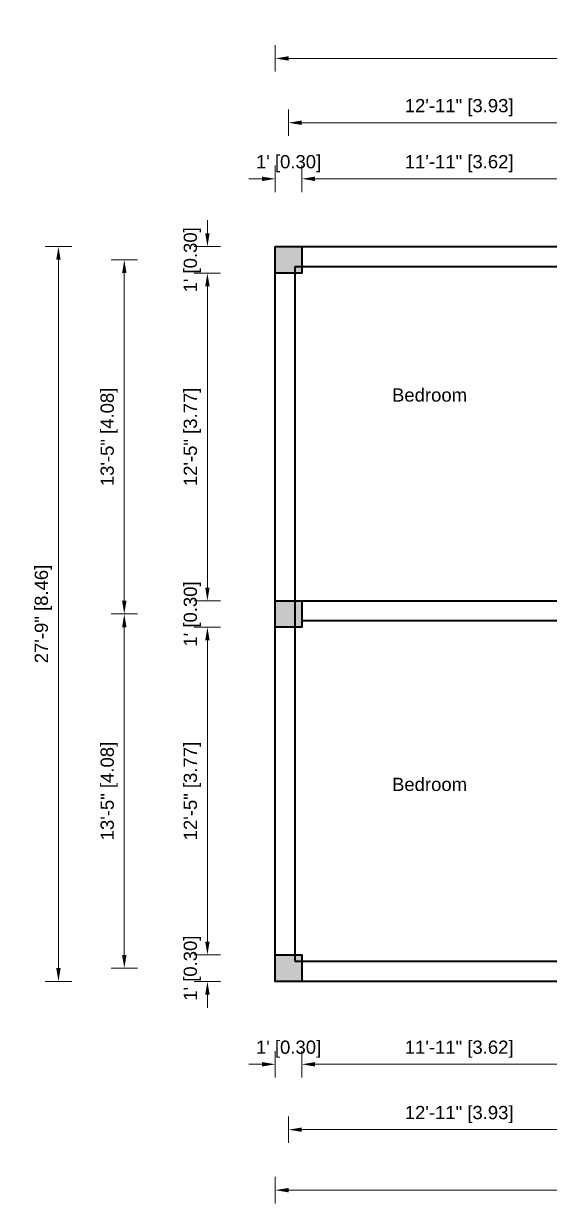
# Model space of a CAD drawing. Header units: feet. Extents: x 28652 to 66086, y -6769 to -640.
# Drawn here: x 43665 to 43903, y -1610 to -1075 of the extents above; entities that cross this region are included whole.
import ezdxf

# ---------------------------------------------------------------- set-up
doc = ezdxf.new("R2010")
doc.units = ezdxf.units.FT
doc.header["$LTSCALE"] = 50
doc.header["$MEASUREMENT"] = 0
doc.header["$PDMODE"] = 34
for name, color, linetype, lineweight in [('COLUMN', 145, 'Continuous', 40), ('DIMENSION', 142, 'Continuous', 13), ('wall', 6, 'Continuous', 40)]:
    doc.layers.add(name, color=color, linetype=linetype, lineweight=lineweight)
doc.layers.add('Hatch', color=30, linetype='Continuous')
doc.layers.add('Text', color=7, linetype='Continuous')
doc.styles.add('1@100', font='arial.ttf', dxfattribs={"height": 6})
doc.styles.add('dimension', font='arial.ttf')
doc.dimstyles.new('1@100', dxfattribs={"dimscale": 0.1, "dimtxt": 60, "dimasz": 60, "dimexe": 60, "dimexo": 0, "dimgap": 30, "dimtad": 1, "dimdec": 0, "dimzin": 0, "dimdsep": 46, "dimlunit": 4, "dimtxsty": 'dimension', "dimcen": 0, "dimclrd": 256, "dimclre": 256, "dimclrt": 256, "dimadec": 0, "dimazin": 0, "dimtfac": 1, "dimtdec": 0, "dimtix": 1, "dimtofl": 0, "dimtmove": 0, "dimatfit": 3, "dimfxl": 60, "dimfxlon": 1, "dimtfillclr": 256, "dimtolj": 1, "dimtzin": 0, "dimlwd": -1, "dimlwe": -1, "dimarcsym": 0})

# ---------------------------------------------------------------- blocks, each defined once
blk = doc.blocks.new('column')
at = {"layer": 'Hatch'}
h = blk.add_hatch(color=256, dxfattribs=at)
h.dxf.hatch_style = 1
h.paths.add_polyline_path([(5267.64, 489.18), (5279.64, 489.18), (5279.64, 501.18), (5267.64, 501.18)])
at = {"layer": 'COLUMN'}
blk.add_lwpolyline([(5267.64, 501.18), (5279.64, 501.18), (5279.64, 489.18), (5267.64, 489.18)], close=True, dxfattribs=at)
blk = doc.blocks.new('*D106')
at = {"layer": 'Defpoints', "color": 0, "transparency": 16777216}
for p in [(43747.96, -1496.94), (43778.74, -1496.94), (43778.74, -1508.94)]:
    blk.add_point(p, dxfattribs=at)
at = {"layer": 'DIMENSION', "transparency": 16777216}
for p, q in [((43747.96, -1490.94), (43747.96, -1484.94)), ((43753.96, -1496.94), (43741.96, -1496.94)), ((43753.96, -1508.94), (43741.96, -1508.94)), ((43747.96, -1514.94), (43747.96, -1520.94))]:
    blk.add_line(p, q, dxfattribs=at)
for points in [[(43746.96, -1490.94), (43748.96, -1490.94), (43747.96, -1496.94)], [(43746.96, -1514.94), (43748.96, -1514.94), (43747.96, -1508.94)]]:
    blk.add_solid(points, dxfattribs=at)
at = {"layer": 'DIMENSION', "transparency": 16777216, "insert": (43741.12, -1502.94), "char_height": 6, "attachment_point": 5, "rotation": 90, "style": 'dimension'}
blk.add_mtext("\\A1;1' [0.30]", dxfattribs=at)
blk = doc.blocks.new('*D107')
at = {"layer": 'Defpoints', "color": 0, "transparency": 16777216}
for p in [(43747.96, -1348.41), (43778.74, -1348.41), (43778.74, -1496.94)]:
    blk.add_point(p, dxfattribs=at)
at = {"layer": 'DIMENSION', "transparency": 16777216}
for p, q in [((43753.96, -1348.41), (43741.96, -1348.41)), ((43747.96, -1490.94), (43747.96, -1354.41)), ((43753.96, -1496.94), (43741.96, -1496.94))]:
    blk.add_line(p, q, dxfattribs=at)
for points in [[(43746.96, -1354.41), (43748.96, -1354.41), (43747.96, -1348.41)], [(43746.96, -1490.94), (43748.96, -1490.94), (43747.96, -1496.94)]]:
    blk.add_solid(points, dxfattribs=at)
at = {"layer": 'DIMENSION', "transparency": 16777216, "insert": (43741.12, -1422.67), "char_height": 6, "attachment_point": 5, "rotation": 90, "style": 'dimension'}
blk.add_mtext('\\A1;12\'-5" [3.77]', dxfattribs=at)
blk = doc.blocks.new('*D108')
at = {"layer": 'Defpoints', "color": 0, "transparency": 16777216}
for p in [(43747.96, -1336.41), (43778.74, -1336.41), (43778.74, -1348.41)]:
    blk.add_point(p, dxfattribs=at)
at = {"layer": 'DIMENSION', "transparency": 16777216}
for p, q in [((43747.96, -1330.41), (43747.96, -1324.41)), ((43753.96, -1336.41), (43741.96, -1336.41)), ((43753.96, -1348.41), (43741.96, -1348.41)), ((43747.96, -1354.41), (43747.96, -1360.41))]:
    blk.add_line(p, q, dxfattribs=at)
for points in [[(43746.96, -1330.41), (43748.96, -1330.41), (43747.96, -1336.41)], [(43746.96, -1354.41), (43748.96, -1354.41), (43747.96, -1348.41)]]:
    blk.add_solid(points, dxfattribs=at)
at = {"layer": 'DIMENSION', "transparency": 16777216, "insert": (43741.12, -1342.41), "char_height": 6, "attachment_point": 5, "rotation": 90, "style": 'dimension'}
blk.add_mtext("\\A1;1' [0.30]", dxfattribs=at)
blk = doc.blocks.new('*D109')
at = {"layer": 'Defpoints', "color": 0, "transparency": 16777216}
for p in [(43747.96, -1187.88), (43778.74, -1187.88), (43778.74, -1336.41)]:
    blk.add_point(p, dxfattribs=at)
at = {"layer": 'DIMENSION', "transparency": 16777216}
for p, q in [((43753.96, -1187.88), (43741.96, -1187.88)), ((43747.96, -1330.41), (43747.96, -1193.88)), ((43753.96, -1336.41), (43741.96, -1336.41))]:
    blk.add_line(p, q, dxfattribs=at)
for points in [[(43746.96, -1193.88), (43748.96, -1193.88), (43747.96, -1187.88)], [(43746.96, -1330.41), (43748.96, -1330.41), (43747.96, -1336.41)]]:
    blk.add_solid(points, dxfattribs=at)
at = {"layer": 'DIMENSION', "transparency": 16777216, "insert": (43741.12, -1262.14), "char_height": 6, "attachment_point": 5, "rotation": 90, "style": 'dimension'}
blk.add_mtext('\\A1;12\'-5" [3.77]', dxfattribs=at)
blk = doc.blocks.new('*D110')
at = {"layer": 'Defpoints', "color": 0, "transparency": 16777216}
for p in [(43747.96, -1175.88), (43778.74, -1175.88), (43778.74, -1187.88)]:
    blk.add_point(p, dxfattribs=at)
at = {"layer": 'DIMENSION', "transparency": 16777216}
for p, q in [((43747.96, -1169.88), (43747.96, -1163.88)), ((43753.96, -1175.88), (43741.96, -1175.88)), ((43753.96, -1187.88), (43741.96, -1187.88)), ((43747.96, -1193.88), (43747.96, -1199.88))]:
    blk.add_line(p, q, dxfattribs=at)
for points in [[(43746.96, -1169.88), (43748.96, -1169.88), (43747.96, -1175.88)], [(43746.96, -1193.88), (43748.96, -1193.88), (43747.96, -1187.88)]]:
    blk.add_solid(points, dxfattribs=at)
at = {"layer": 'DIMENSION', "transparency": 16777216, "insert": (43741.12, -1181.88), "char_height": 6, "attachment_point": 5, "rotation": 90, "style": 'dimension'}
blk.add_mtext("\\A1;1' [0.30]", dxfattribs=at)
blk = doc.blocks.new('*D111')
at = {"layer": 'Defpoints', "color": 0, "transparency": 16777216}
for p in [(43790.74, -1145.16), (43778.74, -1175.88), (43790.74, -1175.88)]:
    blk.add_point(p, dxfattribs=at)
at = {"layer": 'DIMENSION', "transparency": 16777216}
for p, q in [((43778.74, -1151.16), (43778.74, -1139.16)), ((43790.74, -1151.16), (43790.74, -1139.16)), ((43772.74, -1145.16), (43766.74, -1145.16)), ((43796.74, -1145.16), (43802.74, -1145.16))]:
    blk.add_line(p, q, dxfattribs=at)
for points in [[(43772.74, -1144.16), (43772.74, -1146.16), (43778.74, -1145.16)], [(43796.74, -1144.16), (43796.74, -1146.16), (43790.74, -1145.16)]]:
    blk.add_solid(points, dxfattribs=at)
at = {"layer": 'DIMENSION', "transparency": 16777216, "insert": (43784.74, -1138.31), "char_height": 6, "attachment_point": 5, "style": 'dimension'}
blk.add_mtext("\\A1;1' [0.30]", dxfattribs=at)
blk = doc.blocks.new('*D112')
at = {"layer": 'Defpoints', "color": 0, "transparency": 16777216}
for p in [(43933.36, -1145.16), (43790.74, -1175.88), (43933.36, -1175.88)]:
    blk.add_point(p, dxfattribs=at)
at = {"layer": 'DIMENSION', "transparency": 16777216}
for p, q in [((43790.74, -1151.16), (43790.74, -1139.16)), ((43933.36, -1151.16), (43933.36, -1139.16)), ((43796.74, -1145.16), (43927.36, -1145.16))]:
    blk.add_line(p, q, dxfattribs=at)
for points in [[(43796.74, -1144.16), (43796.74, -1146.16), (43790.74, -1145.16)], [(43927.36, -1144.16), (43927.36, -1146.16), (43933.36, -1145.16)]]:
    blk.add_solid(points, dxfattribs=at)
at = {"layer": 'DIMENSION', "transparency": 16777216, "insert": (43862.05, -1138.31), "char_height": 6, "attachment_point": 5, "style": 'dimension'}
blk.add_mtext('\\A1;11\'-11" [3.62]', dxfattribs=at)
blk = doc.blocks.new('*D118')
at = {"layer": 'Defpoints', "color": 0, "transparency": 16777216}
for p in [(43939.36, -1119.74), (43784.74, -1175.88), (43939.36, -1175.88)]:
    blk.add_point(p, dxfattribs=at)
at = {"layer": 'DIMENSION', "transparency": 16777216}
for p, q in [((43784.74, -1125.74), (43784.74, -1113.74)), ((43939.36, -1125.74), (43939.36, -1113.74)), ((43790.74, -1119.74), (43933.36, -1119.74))]:
    blk.add_line(p, q, dxfattribs=at)
for points in [[(43790.74, -1118.74), (43790.74, -1120.74), (43784.74, -1119.74)], [(43933.36, -1118.74), (43933.36, -1120.74), (43939.36, -1119.74)]]:
    blk.add_solid(points, dxfattribs=at)
at = {"layer": 'DIMENSION', "transparency": 16777216, "insert": (43862.05, -1112.89), "char_height": 6, "attachment_point": 5, "style": 'dimension'}
blk.add_mtext('\\A1;12\'-11" [3.93]', dxfattribs=at)
blk = doc.blocks.new('*D121')
at = {"layer": 'Defpoints', "color": 0, "transparency": 16777216}
for p in [(44204.98, -1090.59), (43778.74, -1175.88), (44204.98, -1175.88)]:
    blk.add_point(p, dxfattribs=at)
at = {"layer": 'DIMENSION', "transparency": 16777216}
for p, q in [((43778.74, -1096.59), (43778.74, -1084.59)), ((44204.98, -1096.59), (44204.98, -1084.59)), ((43784.74, -1090.59), (44198.98, -1090.59))]:
    blk.add_line(p, q, dxfattribs=at)
for points in [[(43784.74, -1089.59), (43784.74, -1091.59), (43778.74, -1090.59)], [(44198.98, -1089.59), (44198.98, -1091.59), (44204.98, -1090.59)]]:
    blk.add_solid(points, dxfattribs=at)
at = {"layer": 'DIMENSION', "transparency": 16777216, "insert": (43991.86, -1083.75), "char_height": 6, "attachment_point": 5, "style": 'dimension'}
blk.add_mtext('\\A1;35\'-6" [10.83]', dxfattribs=at)
blk = doc.blocks.new('*D122')
at = {"layer": 'Defpoints', "color": 0, "transparency": 16777216}
for p in [(43710.29, -1342.41), (43778.74, -1342.41), (43778.74, -1502.94)]:
    blk.add_point(p, dxfattribs=at)
at = {"layer": 'DIMENSION', "transparency": 16777216}
for p, q in [((43716.29, -1342.41), (43704.29, -1342.41)), ((43710.29, -1496.94), (43710.29, -1348.41)), ((43716.29, -1502.94), (43704.29, -1502.94))]:
    blk.add_line(p, q, dxfattribs=at)
for points in [[(43709.29, -1348.41), (43711.29, -1348.41), (43710.29, -1342.41)], [(43709.29, -1496.94), (43711.29, -1496.94), (43710.29, -1502.94)]]:
    blk.add_solid(points, dxfattribs=at)
at = {"layer": 'DIMENSION', "transparency": 16777216, "insert": (43703.45, -1422.67), "char_height": 6, "attachment_point": 5, "rotation": 90, "style": 'dimension'}
blk.add_mtext('\\A1;13\'-5" [4.08]', dxfattribs=at)
blk = doc.blocks.new('*D123')
at = {"layer": 'Defpoints', "color": 0, "transparency": 16777216}
for p in [(43710.29, -1181.88), (43778.74, -1181.88), (43778.74, -1342.41)]:
    blk.add_point(p, dxfattribs=at)
at = {"layer": 'DIMENSION', "transparency": 16777216}
for p, q in [((43716.29, -1181.88), (43704.29, -1181.88)), ((43710.29, -1336.41), (43710.29, -1187.88)), ((43716.29, -1342.41), (43704.29, -1342.41))]:
    blk.add_line(p, q, dxfattribs=at)
for points in [[(43709.29, -1187.88), (43711.29, -1187.88), (43710.29, -1181.88)], [(43709.29, -1336.41), (43711.29, -1336.41), (43710.29, -1342.41)]]:
    blk.add_solid(points, dxfattribs=at)
at = {"layer": 'DIMENSION', "transparency": 16777216, "insert": (43703.45, -1262.14), "char_height": 6, "attachment_point": 5, "rotation": 90, "style": 'dimension'}
blk.add_mtext('\\A1;13\'-5" [4.08]', dxfattribs=at)
blk = doc.blocks.new('*D124')
at = {"layer": 'Defpoints', "color": 0, "transparency": 16777216}
for p in [(43784.74, -1175.88), (43680.45, -1508.94), (43784.74, -1508.94)]:
    blk.add_point(p, dxfattribs=at)
at = {"layer": 'DIMENSION', "transparency": 16777216}
for p, q in [((43686.45, -1175.88), (43674.45, -1175.88)), ((43680.45, -1181.88), (43680.45, -1502.94)), ((43686.45, -1508.94), (43674.45, -1508.94))]:
    blk.add_line(p, q, dxfattribs=at)
for points in [[(43679.45, -1181.88), (43681.45, -1181.88), (43680.45, -1175.88)], [(43679.45, -1502.94), (43681.45, -1502.94), (43680.45, -1508.94)]]:
    blk.add_solid(points, dxfattribs=at)
at = {"layer": 'DIMENSION', "transparency": 16777216, "insert": (43673.6, -1342.41), "char_height": 6, "attachment_point": 5, "rotation": 90, "style": 'dimension'}
blk.add_mtext('\\A1;27\'-9" [8.46]', dxfattribs=at)
blk = doc.blocks.new('*D173')
at = {"layer": 'Defpoints', "color": 0, "transparency": 16777216}
for p in [(43790.74, -1508.94), (43933.36, -1508.94), (43790.74, -1546.51)]:
    blk.add_point(p, dxfattribs=at)
at = {"layer": 'DIMENSION', "transparency": 16777216}
for p, q in [((43790.74, -1540.51), (43790.74, -1552.51)), ((43933.36, -1540.51), (43933.36, -1552.51)), ((43927.36, -1546.51), (43796.74, -1546.51))]:
    blk.add_line(p, q, dxfattribs=at)
for points in [[(43796.74, -1545.51), (43796.74, -1547.51), (43790.74, -1546.51)], [(43927.36, -1545.51), (43927.36, -1547.51), (43933.36, -1546.51)]]:
    blk.add_solid(points, dxfattribs=at)
at = {"layer": 'DIMENSION', "transparency": 16777216, "insert": (43862.05, -1539.67), "char_height": 6, "attachment_point": 5, "style": 'dimension'}
blk.add_mtext('\\A1;11\'-11" [3.62]', dxfattribs=at)
blk = doc.blocks.new('*D174')
at = {"layer": 'Defpoints', "color": 0, "transparency": 16777216}
for p in [(43778.74, -1508.94), (43790.74, -1508.94), (43778.74, -1546.51)]:
    blk.add_point(p, dxfattribs=at)
at = {"layer": 'DIMENSION', "transparency": 16777216}
for p, q in [((43778.74, -1540.51), (43778.74, -1552.51)), ((43790.74, -1540.51), (43790.74, -1552.51)), ((43772.74, -1546.51), (43766.74, -1546.51)), ((43796.74, -1546.51), (43802.74, -1546.51))]:
    blk.add_line(p, q, dxfattribs=at)
for points in [[(43772.74, -1545.51), (43772.74, -1547.51), (43778.74, -1546.51)], [(43796.74, -1545.51), (43796.74, -1547.51), (43790.74, -1546.51)]]:
    blk.add_solid(points, dxfattribs=at)
at = {"layer": 'DIMENSION', "transparency": 16777216, "insert": (43784.74, -1539.67), "char_height": 6, "attachment_point": 5, "style": 'dimension'}
blk.add_mtext("\\A1;1' [0.30]", dxfattribs=at)
blk = doc.blocks.new('*D175')
at = {"layer": 'Defpoints', "color": 0, "transparency": 16777216}
for p in [(43784.74, -1508.94), (43939.36, -1508.94), (43939.36, -1576.14)]:
    blk.add_point(p, dxfattribs=at)
at = {"layer": 'DIMENSION', "transparency": 16777216}
for p, q in [((43784.74, -1570.14), (43784.74, -1582.14)), ((43939.36, -1570.14), (43939.36, -1582.14)), ((43790.74, -1576.14), (43933.36, -1576.14))]:
    blk.add_line(p, q, dxfattribs=at)
for points in [[(43790.74, -1575.14), (43790.74, -1577.14), (43784.74, -1576.14)], [(43933.36, -1575.14), (43933.36, -1577.14), (43939.36, -1576.14)]]:
    blk.add_solid(points, dxfattribs=at)
at = {"layer": 'DIMENSION', "transparency": 16777216, "insert": (43862.05, -1569.29), "char_height": 6, "attachment_point": 5, "style": 'dimension'}
blk.add_mtext('\\A1;12\'-11" [3.93]', dxfattribs=at)
blk = doc.blocks.new('*D53')
at = {"layer": 'Defpoints', "color": 0, "transparency": 16777216}
for p in [(43778.74, -1508.94), (44204.98, -1508.94), (44204.98, -1603.57)]:
    blk.add_point(p, dxfattribs=at)
at = {"layer": 'DIMENSION', "transparency": 16777216}
for p, q in [((43778.74, -1597.57), (43778.74, -1609.57)), ((44204.98, -1597.57), (44204.98, -1609.57)), ((43784.74, -1603.57), (44198.98, -1603.57))]:
    blk.add_line(p, q, dxfattribs=at)
for points in [[(43784.74, -1602.57), (43784.74, -1604.57), (43778.74, -1603.57)], [(44198.98, -1602.57), (44198.98, -1604.57), (44204.98, -1603.57)]]:
    blk.add_solid(points, dxfattribs=at)
at = {"layer": 'DIMENSION', "transparency": 16777216, "insert": (43991.86, -1596.72), "char_height": 6, "attachment_point": 5, "style": 'dimension'}
blk.add_mtext('\\A1;35\'-6" [10.83]', dxfattribs=at)

msp = doc.modelspace()

# ---------------------------------------------------------------- linework, layer by layer
at = {"layer": 'wall'}
for p, q in [((43778.74, -1175.88), (44204.98, -1175.88)), ((43778.74, -1508.94), (43778.74, -1175.88)), ((43787.74, -1184.88), (44195.98, -1184.88)), ((43787.74, -1499.94), (43787.74, -1184.88)), ((43790.74, -1336.41), (43933.36, -1336.41)), ((43790.74, -1345.41), (43933.36, -1345.41)), ((44195.98, -1499.94), (43787.74, -1499.94)), ((44204.98, -1508.94), (43778.74, -1508.94))]:
    msp.add_line(p, q, dxfattribs=at)

# ---------------------------------------------------------------- block references
for p in [(38511.1, -1677.06), (38511.1, -1837.59), (38511.1, -1998.12)]:
    msp.add_blockref('column', p)

# ---------------------------------------------------------------- texts
at = {"layer": 'Text', "char_height": 6, "attachment_point": 1, "style": '1@100'}
for insert in [(43831.62, -1240.15), (43831.62, -1416.63)]:
    msp.add_mtext_dynamic_manual_height_columns('Bedroom', width=85.4632, gutter_width=30, heights=[0], dxfattribs=dict(at, insert=insert))

# ---------------------------------------------------------------- dimensions: what is measured, and where the dimension line sits
at = {"layer": 'DIMENSION'}
for base, p1, p2, picture, middle in [((44204.98, -1090.59), (43778.74, -1175.88), (44204.98, -1175.88), '*D121', (43991.86, -1083.75)), ((43939.36, -1119.74), (43784.74, -1175.88), (43939.36, -1175.88), '*D118', (43862.05, -1112.89)), ((43790.74, -1145.16), (43778.74, -1175.88), (43790.74, -1175.88), '*D111', (43784.74, -1138.31)), ((43933.36, -1145.16), (43790.74, -1175.88), (43933.36, -1175.88), '*D112', (43862.05, -1138.31)), ((43778.74, -1546.51), (43790.74, -1508.94), (43778.74, -1508.94), '*D174', (43784.74, -1539.67)), ((44204.98, -1603.57), (43778.74, -1508.94), (44204.98, -1508.94), '*D53', (43991.86, -1596.72)), ((43939.36, -1576.14), (43784.74, -1508.94), (43939.36, -1508.94), '*D175', (43862.05, -1569.29)), ((43790.74, -1546.51), (43933.36, -1508.94), (43790.74, -1508.94), '*D173', (43862.05, -1539.67))]:
    dim = msp.add_linear_dim(base=base, p1=p1, p2=p2, dimstyle='1@100', override={"dimtmove": 1}, dxfattribs=at)
    dim.commit()
    dim.dimension.update_dxf_attribs({"geometry": picture, "text_midpoint": middle})
for base, p1, p2, picture, middle in [((43747.96, -1175.88), (43778.74, -1187.88), (43778.74, -1175.88), '*D110', (43741.12, -1181.88)), ((43680.45, -1508.94), (43784.74, -1175.88), (43784.74, -1508.94), '*D124', (43673.6, -1342.41)), ((43710.29, -1181.88), (43778.74, -1342.41), (43778.74, -1181.88), '*D123', (43703.45, -1262.14)), ((43747.96, -1187.88), (43778.74, -1336.41), (43778.74, -1187.88), '*D109', (43741.12, -1262.14)), ((43747.96, -1336.41), (43778.74, -1348.41), (43778.74, -1336.41), '*D108', (43741.12, -1342.41)), ((43710.29, -1342.41), (43778.74, -1502.94), (43778.74, -1342.41), '*D122', (43703.45, -1422.67)), ((43747.96, -1348.41), (43778.74, -1496.94), (43778.74, -1348.41), '*D107', (43741.12, -1422.67)), ((43747.96, -1496.94), (43778.74, -1508.94), (43778.74, -1496.94), '*D106', (43741.12, -1502.94))]:
    dim = msp.add_linear_dim(base=base, p1=p1, p2=p2, angle=90, dimstyle='1@100', override={"dimtmove": 1}, dxfattribs=at)
    dim.commit()
    dim.dimension.update_dxf_attribs({"geometry": picture, "text_midpoint": middle})

doc.saveas('drawing.dxf')
